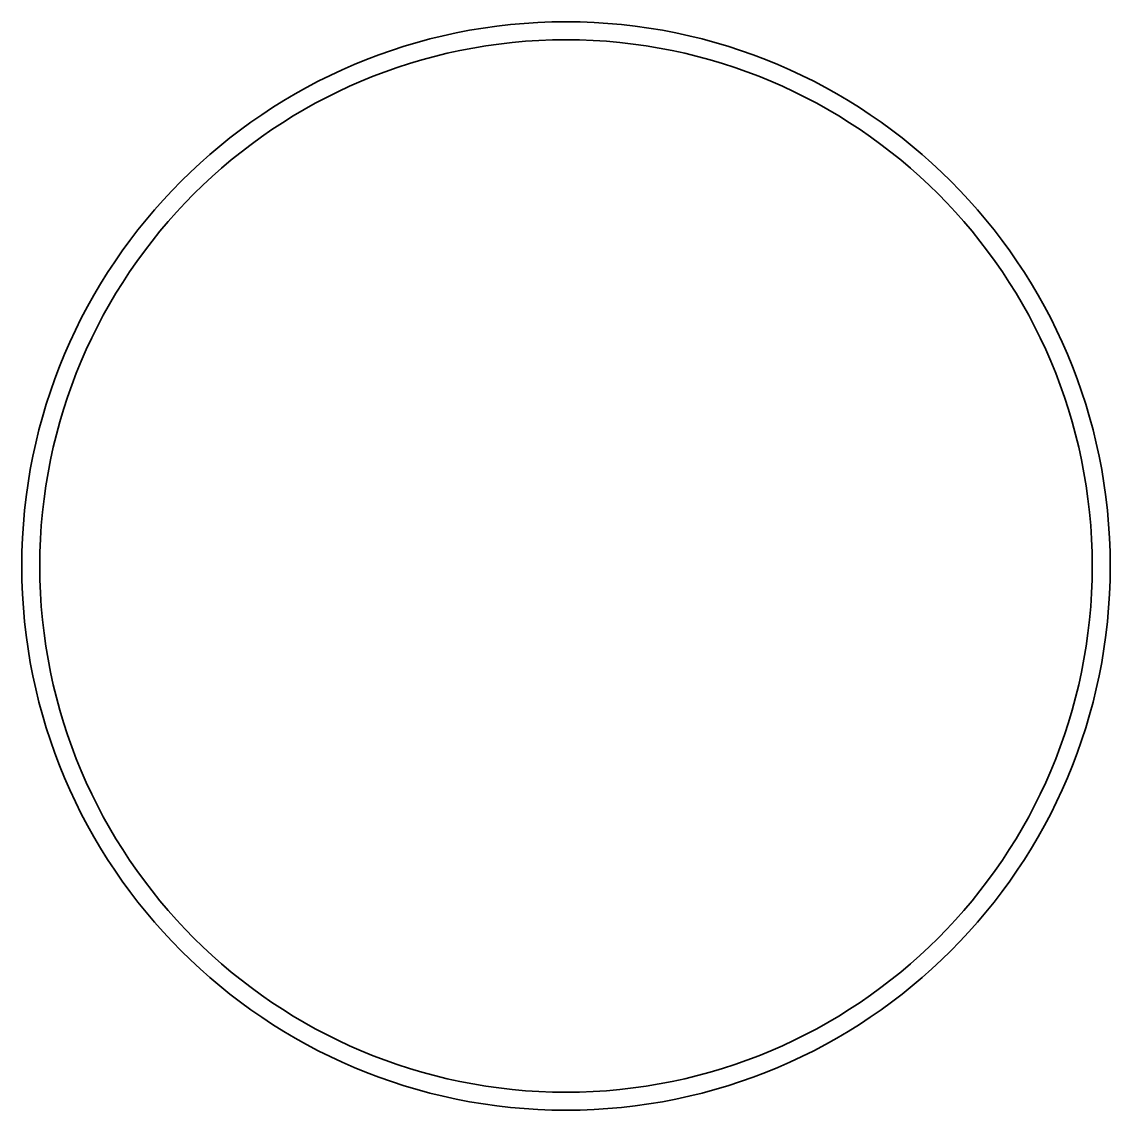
# Model space of a CAD drawing. Extents: x 65 to 355, y 4 to 293.
import ezdxf

# ---------------------------------------------------------------- set-up
doc = ezdxf.new("R2010")
doc.units = 0

msp = doc.modelspace()

# ---------------------------------------------------------------- linework, layer by layer
at = {"color": 7, "lineweight": 35}
for radius in [144.9, 140.1]:
    msp.add_circle((210, 148.5), radius, dxfattribs=at)

doc.saveas('drawing.dxf')
